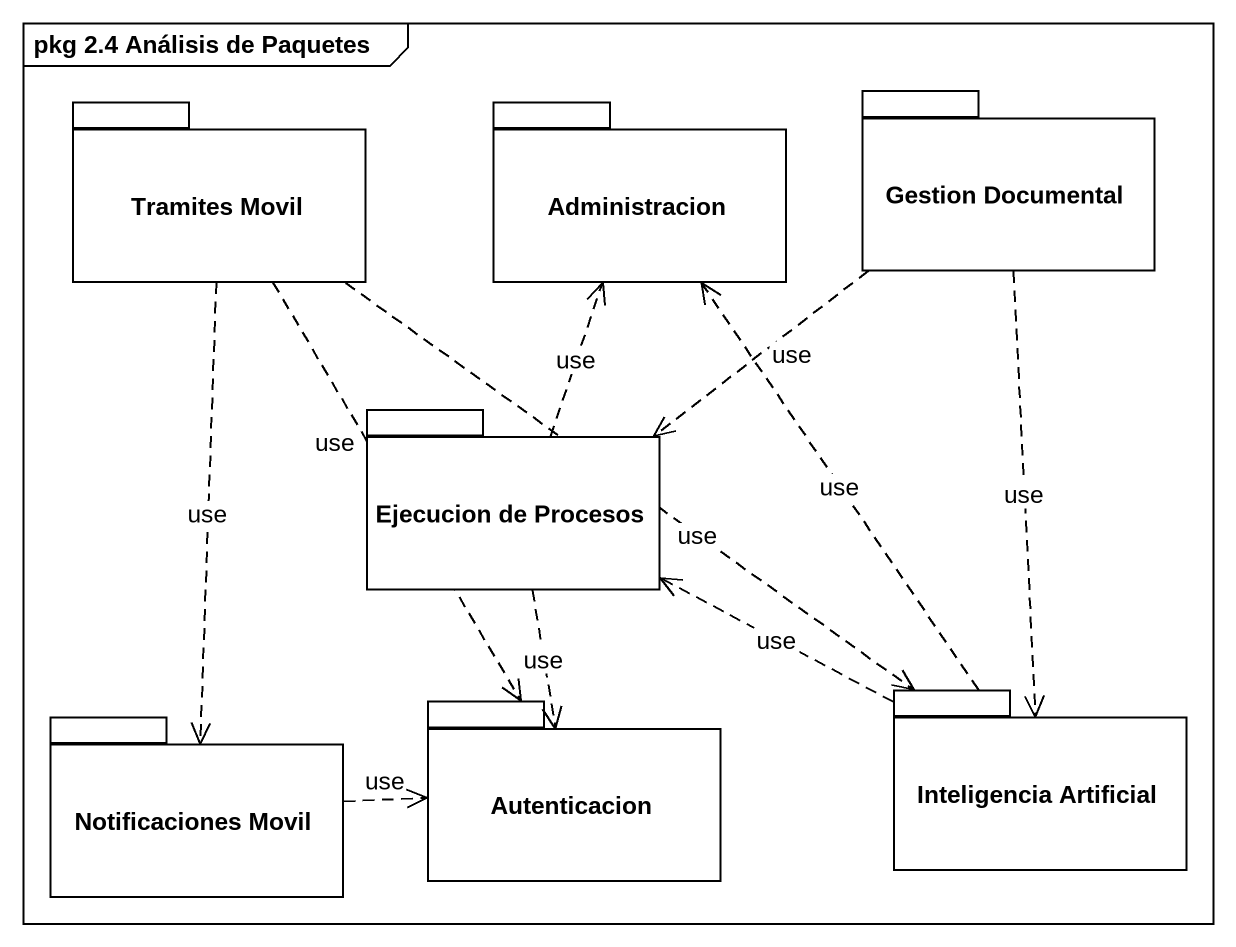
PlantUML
@startuml
mainframe pkg 2.4 Análisis de Paquetes
package "Tramites Movil" as Tramites_Movil {
}
package Administracion {
}
package "Gestion Documental" as Gestion_Documental {
}
package "Ejecucion de Procesos" as Ejecucion_de_Procesos {
}
package "Notificaciones Movil" as Notificaciones_Movil {
}
package Autenticacion {
}
package "Inteligencia Artificial" as Inteligencia_Artificial {
}
Tramites_Movil ..> Notificaciones_Movil : use
Tramites_Movil ..> Autenticacion : use
Tramites_Movil ..> Inteligencia_Artificial : use
Gestion_Documental ..> Ejecucion_de_Procesos : use
Gestion_Documental ..> Inteligencia_Artificial : use
Ejecucion_de_Procesos .up.> Administracion : use
Ejecucion_de_Procesos ..> Autenticacion : use
Notificaciones_Movil .right.> Autenticacion : use
Inteligencia_Artificial .up.> Administracion : use
Inteligencia_Artificial .left.> Ejecucion_de_Procesos : use
@enduml
